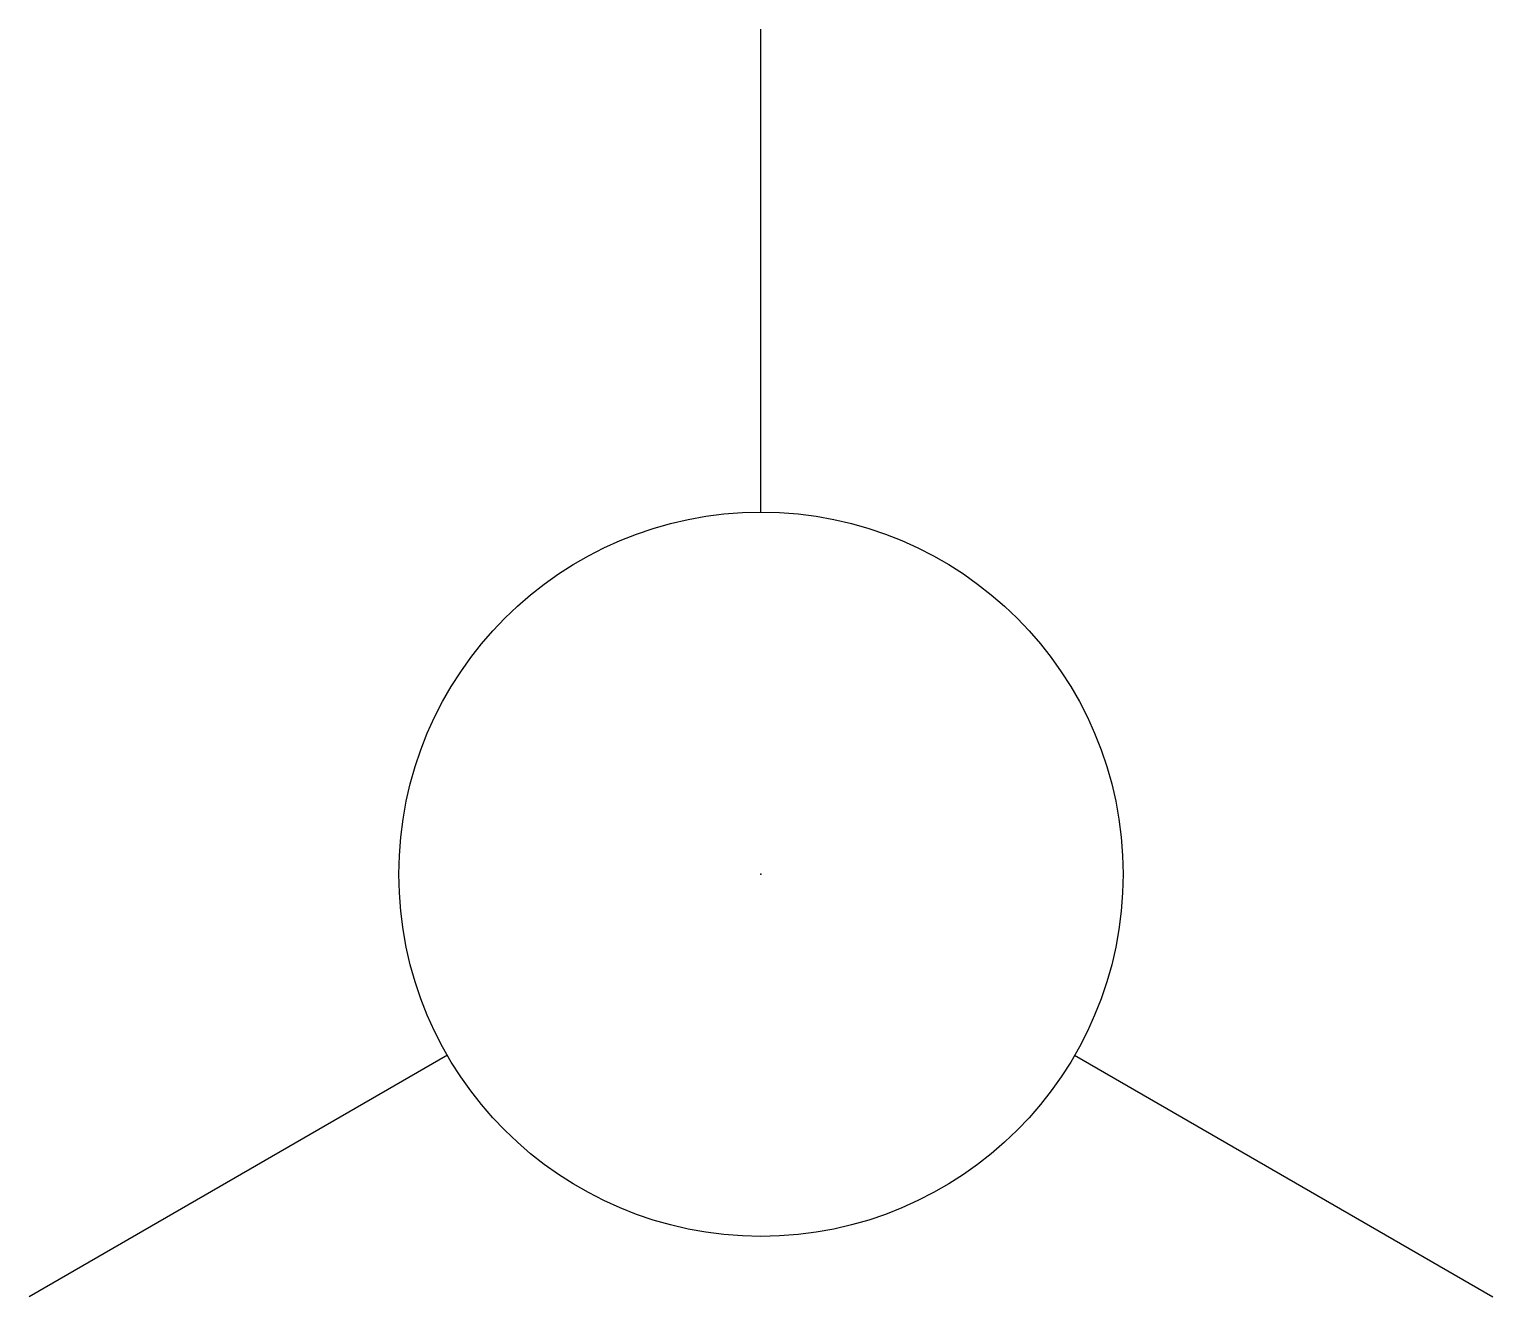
# Model space of a CAD drawing. Extents: x 4.02 to 7.05, y 4.23 to 6.86.
import ezdxf

# ---------------------------------------------------------------- set-up
doc = ezdxf.new("R2010")
doc.units = 0
doc.layers.get('0').update_dxf_attribs({"linetype": 'CONTINUOUS'})

msp = doc.modelspace()

# ---------------------------------------------------------------- linework, layer by layer
at = {"color": 0}
for p, q in [((5.5324, 5.8575), (5.5324, 6.8575)), ((4.8829, 4.7325), (4.0169, 4.2325)), ((6.1819, 4.7325), (7.048, 4.2325))]:
    msp.add_line(p, q, dxfattribs=at)
msp.add_circle((5.5324, 5.1075), 0.75, dxfattribs=at)
msp.add_point((5.5324, 5.1075), dxfattribs=at)

doc.saveas('drawing.dxf')
